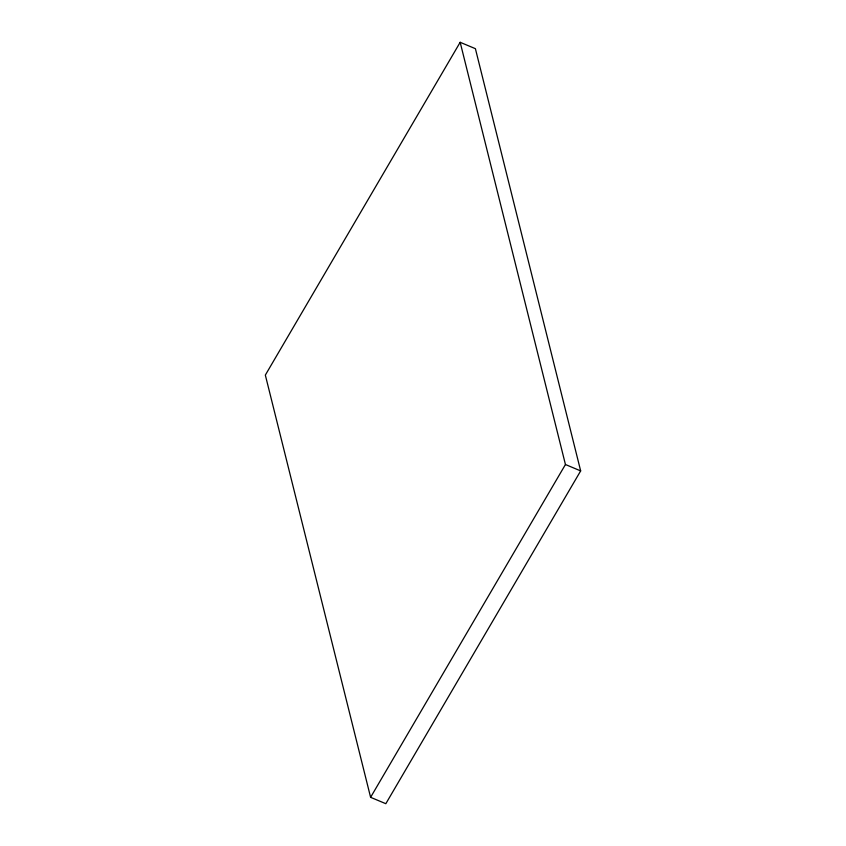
<?xml version="1.0" encoding="UTF-8"?>
<svg xmlns="http://www.w3.org/2000/svg" width="846" height="846" viewBox="0 0 846 846"><rect width="100%" height="100%" fill="white"/><g stroke="black" fill="none" stroke-linecap="round" stroke-linejoin="round"><path stroke-width="1.27" d="M460.171 42.3L265.337 375.095L370.601 797.323L385.829 803.7L580.663 470.905L475.399 48.677L460.171 42.3L565.445 464.517L370.601 797.323M565.445 464.517L580.663 470.905"/></g></svg>
